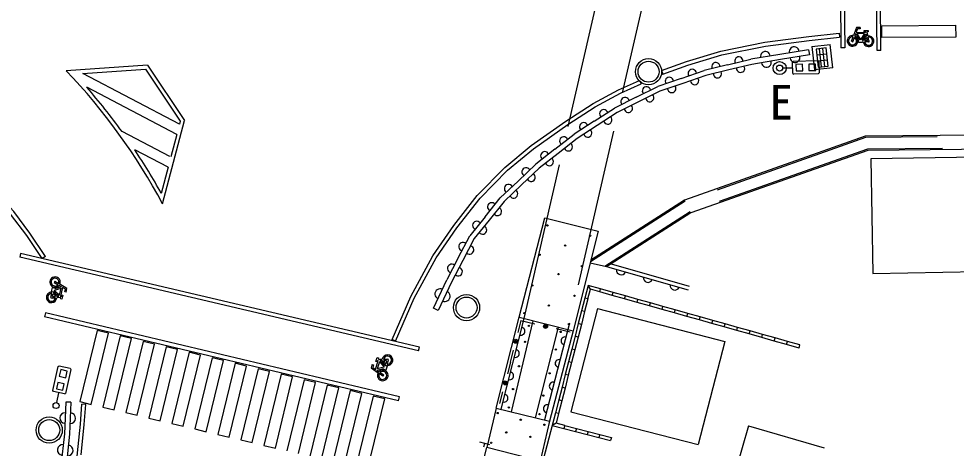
# Model space of a CAD drawing. Units: millimetres, scale not verified. Extents: x 40000 to 680000, y 20000 to 380000.
# Drawn here: x 421042 to 456778, y 270602 to 286955 of the extents above; entities that cross this region are included whole.
import ezdxf
from ezdxf.enums import TextEntityAlignment as Align

# ---------------------------------------------------------------- set-up
doc = ezdxf.new("R2010")
doc.units = ezdxf.units.MM
doc.header["$LTSCALE"] = 1000
doc.linetypes.add('DASHED', pattern=[7.5, 6, -1.5])
for name, color, linetype, lineweight in [('M-BGD', 7, 'Continuous', 25), ('M-BGD-EXST', 7, 'Continuous', 25), ('M-STR-STRC', 7, 'Continuous', 25)]:
    doc.layers.add(name, color=color, linetype=linetype, lineweight=lineweight)
doc.styles.add('ＭＳ ゴシック', font='')
doc.styles.get('ＭＳ ゴシック').set_extended_font_data('MS Gothic')

msp = doc.modelspace()

# ---------------------------------------------------------------- linework, layer by layer
at = {"layer": 'M-BGD', "linetype": 'DASHED'}
for p, q in [((440311, 275544), (450420, 319625)), ((452111, 319223), (441976, 275120))]:
    msp.add_line(p, q, dxfattribs=at)
at = {"layer": 'M-BGD'}
for p, q in [((451277, 285900), (451974, 285977)), ((451277, 285900), (451375, 285008)), ((452072, 285085), (451974, 285977)), ((450052, 285596), (448949, 285413)), ((451148, 285778), (450052, 285596)), ((451181, 285581), (450085, 285399)), ((451148, 285778), (451181, 285581)), ((451817, 285843), (451435, 285801)), ((451435, 285801), (451511, 285108)), ((451842, 285612), (451460, 285570)), ((451638, 285122), (451562, 285815)), ((451766, 285136), (451690, 285829)), ((451893, 285150), (451817, 285843)), ((448062, 285200), (447172, 284986)), ((448062, 285200), (448949, 285413)), ((448989, 285217), (448109, 285005)), ((450085, 285399), (448989, 285217)), ((451868, 285381), (451486, 285339)), ((446291, 284682), (447172, 284986)), ((448109, 285005), (447228, 284794)), ((452072, 285085), (451375, 285008)), ((451511, 285108), (451893, 285150)), ((446291, 284682), (445407, 284377)), ((446357, 284493), (445485, 284192)), ((447228, 284794), (446357, 284493)), ((444580, 283966), (445407, 284377)), ((445485, 284192), (444669, 283787)), ((444580, 283966), (443755, 283555)), ((444669, 283787), (443854, 283381)), ((442981, 283055), (443755, 283555)), ((442981, 283055), (442210, 282556)), ((443854, 283381), (443090, 282887)), ((443090, 282887), (442326, 282393)), ((441481, 281988), (442210, 282556)), ((442326, 282393), (441603, 281830)), ((453308, 282480), (446418, 280049)), ((471020, 282666), (453308, 282480)), ((441481, 281988), (440750, 281419)), ((441603, 281830), (440881, 281267)), ((472059, 281936), (453522, 281616)), ((453522, 281616), (453597, 277257)), ((440073, 280777), (440750, 281419)), ((440881, 281267), (440211, 280632)), ((440073, 280777), (439393, 280132)), ((440211, 280632), (439541, 279996)), ((438818, 279416), (439393, 280132)), ((439541, 279996), (438974, 279290)), ((446418, 280049), (442849, 277767)), ((438818, 279416), (438239, 278694)), ((438974, 279290), (438407, 278585)), ((440117, 275593), (441099, 279373)), ((441099, 279373), (443132, 278866)), ((443132, 278866), (442170, 275071)), ((437796, 277847), (438239, 278694)), ((438407, 278585), (437974, 277754)), ((437796, 277847), (437361, 277013)), ((437974, 277754), (437540, 276924)), ((443450, 277510), (442818, 277644)), ((443487, 277503), (446553, 276633)), ((443622, 277620), (446594, 276777)), ((453597, 277257), (472134, 277576)), ((436849, 275937), (437361, 277013)), ((437540, 276924), (437030, 275851)), ((442745, 276802), (442620, 276318)), ((442737, 276288), (442830, 276654)), ((443220, 276669), (442745, 276802)), ((442830, 276654), (442745, 276802)), ((443187, 276554), (442830, 276654)), ((443187, 276554), (443220, 276669)), ((443695, 276536), (443220, 276669)), ((442620, 276318), (442496, 275833)), ((442737, 276288), (442612, 275803)), ((442737, 276288), (442620, 276318)), ((443662, 276420), (443187, 276554)), ((443662, 276420), (443695, 276536)), ((444137, 276287), (443662, 276420)), ((444170, 276402), (443695, 276536)), ((444137, 276287), (444170, 276402)), ((444612, 276153), (444137, 276287)), ((444645, 276269), (444170, 276402)), ((444612, 276153), (444645, 276269)), ((445120, 276135), (444645, 276269)), ((437030, 275851), (436849, 275937)), ((443099, 275921), (442087, 271990)), ((443099, 275921), (447954, 274672)), ((445087, 276020), (444612, 276153)), ((445087, 276020), (445120, 276135)), ((445562, 275886), (445087, 276020)), ((445595, 276002), (445120, 276135)), ((445562, 275886), (445595, 276002)), ((446037, 275753), (445562, 275886)), ((446070, 275868), (445595, 276002)), ((439237, 272132), (440117, 275593)), ((439431, 272084), (440311, 275544)), ((440117, 275593), (442170, 275071)), ((442496, 275833), (442372, 275348)), ((442612, 275803), (442488, 275318)), ((442612, 275803), (442496, 275833)), ((446037, 275753), (446070, 275868)), ((446512, 275619), (446037, 275753)), ((446545, 275735), (446070, 275868)), ((446512, 275619), (446545, 275735)), ((446987, 275486), (446512, 275619)), ((447020, 275601), (446545, 275735)), ((446987, 275486), (447020, 275601)), ((447495, 275468), (447020, 275601)), ((439823, 271987), (440647, 275458)), ((440185, 275467), (440070, 275015)), ((440185, 275467), (440720, 275339)), ((440743, 271760), (441616, 275211)), ((442372, 275348), (442247, 274863)), ((442488, 275318), (442364, 274833)), ((442488, 275318), (442372, 275348)), ((447462, 275352), (446987, 275486)), ((447462, 275352), (447495, 275468)), ((447937, 275219), (447462, 275352)), ((447970, 275335), (447495, 275468)), ((447937, 275219), (447970, 275335)), ((448413, 275086), (447937, 275219)), ((448445, 275201), (447970, 275335)), ((448413, 275086), (448445, 275201)), ((448920, 275068), (448445, 275201)), ((441976, 275120), (441078, 271678)), ((442170, 275071), (441272, 271630)), ((442058, 275017), (441523, 275146)), ((442247, 274863), (442123, 274378)), ((442364, 274833), (442239, 274349)), ((442364, 274833), (442247, 274863)), ((448888, 274952), (448413, 275086)), ((448888, 274952), (448920, 275068)), ((449363, 274819), (448888, 274952)), ((449395, 274934), (448920, 275068)), ((449363, 274819), (449395, 274934)), ((449838, 274685), (449363, 274819)), ((449870, 274801), (449395, 274934)), ((447954, 274672), (446941, 270740)), ((449838, 274685), (449870, 274801)), ((450313, 274552), (449838, 274685)), ((450345, 274667), (449870, 274801)), ((450313, 274552), (450345, 274667)), ((450788, 274418), (450313, 274552)), ((450820, 274534), (450345, 274667)), ((450788, 274418), (450820, 274534)), ((439784, 273883), (439899, 274336)), ((442123, 274378), (441999, 273894)), ((442239, 274349), (442115, 273864)), ((442239, 274349), (442123, 274378)), ((439784, 273883), (439670, 273431)), ((441999, 273894), (441874, 273409)), ((442115, 273864), (441990, 273379)), ((442115, 273864), (441999, 273894)), ((441874, 273409), (441750, 272924)), ((441990, 273379), (441866, 272894)), ((441990, 273379), (441874, 273409)), ((439384, 272299), (439498, 272752)), ((441750, 272924), (441626, 272439)), ((441866, 272894), (441742, 272409)), ((441866, 272894), (441750, 272924)), ((422833, 272360), (422780, 271148)), ((423032, 272351), (422833, 272360)), ((423032, 272351), (422980, 271133)), ((441626, 272439), (441501, 271954)), ((441742, 272409), (441617, 271925)), ((441742, 272409), (441626, 272439)), ((439237, 272132), (438884, 270624)), ((439237, 272132), (441272, 271630)), ((441501, 271954), (441377, 271470)), ((441617, 271925), (441501, 271954)), ((442087, 271990), (446941, 270740)), ((441272, 271630), (440915, 270114)), ((441617, 271925), (441523, 271556)), ((441377, 271470), (441039, 270206)), ((441523, 271556), (441377, 271470)), ((441377, 271470), (441822, 271355)), ((441852, 271472), (441523, 271556)), ((441852, 271472), (441822, 271355)), ((441822, 271355), (442268, 271241)), ((441852, 271472), (442298, 271357)), ((442298, 271357), (442268, 271241)), ((442268, 271241), (442714, 271127)), ((442298, 271357), (442743, 271243)), ((442743, 271243), (442714, 271127)), ((442743, 271243), (443189, 271129)), ((448863, 271452), (445874, 261115)), ((448863, 271452), (451745, 270618)), ((422780, 271148), (422650, 269933)), ((422980, 271133), (422848, 269910)), ((442714, 271127), (443159, 271013)), ((443189, 271129), (443159, 271013)), ((443159, 271013), (443605, 270898)), ((443189, 271129), (443635, 271014)), ((443635, 271014), (443605, 270898)), ((434236, 252231), (438884, 270624)), ((439002, 270730), (438614, 270830)), ((438775, 270653), (438808, 270780)), ((440915, 270114), (438884, 270624))]:
    msp.add_line(p, q, dxfattribs=at)
at = {"layer": 'M-BGD', "linetype": 'DASHED'}
for points in [[(471422, 285645), (471372, 283007), (471044, 282617), (453317, 282430), (446440, 280004), (442831, 277696)], [(471862, 285637), (471809, 282843), (471250, 282179), (453395, 281990), (446634, 279606), (443381, 277525)]]:
    msp.add_lwpolyline(points, dxfattribs=at)
at = {"layer": 'M-BGD'}
msp.add_lwpolyline([(471912, 285636), (471859, 282824), (471274, 282129), (453403, 281941), (446656, 279560), (443450, 277510)], dxfattribs=at)
for centre, radius in [((445049, 284940), 500), ((445049, 284940), 400), ((441193, 279089), 25), ((442825, 278694), 25), ((441872, 278318), 25), ((440896, 277971), 25), ((442511, 277539), 25), ((441617, 277233), 25), ((440619, 276799), 25), ((438111, 275958), 500), ((438111, 275958), 400), ((442226, 276407), 25), ((441247, 276034), 25), ((440316, 275745), 25), ((440487, 275259), 25), ((441122, 275242), 75), ((441122, 275242), 49.5), ((441122, 275242), 24.5), ((442010, 275330), 25), ((441697, 275030), 25), ((439985, 274675), 75), ((439985, 274675), 49.5), ((439985, 274675), 24.5), ((440336, 274654), 25), ((441516, 274356), 25), ((440110, 273722), 25), ((441279, 273454), 25), ((439584, 273091), 75), ((439584, 273091), 49.5), ((439584, 273091), 24.5), ((439885, 272856), 25), ((441034, 272605), 25), ((439298, 271939), 25), ((439723, 272158), 25), ((422203, 271294), 500), ((422203, 271294), 400), ((440176, 271685), 25), ((440893, 271904), 25), ((441077, 271496), 25), ((439624, 271204), 25), ((440545, 271037), 25), ((439049, 270809), 25)]:
    msp.add_circle(centre, radius, dxfattribs=at)
for centre, radius, start, end in [((450598, 285701), 186, 5.0072, 193.8354), ((449502, 285520), 186, 5.0082, 193.8354), ((447612, 285136), 157, 357.6116, 209.4475), ((448492, 285348), 157, 357.6116, 209.4475), ((449540, 285294), 186, 185.0092, 13.8344), ((450636, 285476), 186, 185.0075, 13.8366), ((446714, 284871), 159, 4.1104, 213.95), ((447679, 284858), 157, 177.6116, 29.4475), ((448559, 285069), 157, 177.6116, 29.4475), ((445842, 284570), 159, 4.1104, 213.95), ((446806, 284604), 159, 184.111, 33.9494), ((444969, 284207), 158, 10.8232, 222.0533), ((445934, 284304), 159, 184.1093, 33.9486), ((444154, 283801), 158, 10.8239, 222.0542), ((445096, 283951), 158, 190.8232, 42.0534), ((443340, 283338), 158, 17.2552, 228.5534), ((444281, 283546), 158, 190.8239, 42.0542), ((443495, 283098), 158, 197.2533, 48.5553), ((442576, 282843), 158, 17.2552, 228.5534), ((442731, 282604), 158, 197.2543, 48.5543), ((441816, 282302), 158, 22.6221, 233.2107), ((441990, 282078), 158, 202.6221, 53.2107), ((441094, 281739), 158, 22.6221, 233.2107), ((441268, 281515), 158, 202.6221, 53.2107), ((440380, 281124), 159, 28.6369, 238.3246), ((440574, 280920), 159, 208.6373, 58.3228), ((439710, 280489), 159, 28.6381, 238.3231), ((439904, 280284), 159, 208.6381, 58.3231), ((439068, 279795), 157, 35.2901, 247.1701), ((439291, 279616), 157, 215.2891, 67.1694), ((438501, 279090), 157, 35.2899, 247.1687), ((438724, 278910), 157, 215.2901, 67.1701), ((437978, 278280), 161, 48.3918, 256.491), ((438225, 278151), 161, 228.3913, 76.4915), ((437545, 277449), 161, 48.3918, 256.491), ((437792, 277321), 161, 228.3913, 76.4915), ((444006, 277386), 180, 173.6159, 334.7018), ((445028, 277096), 180, 173.6166, 334.7013), ((437103, 276474), 198, 63.9381, 245.1256), ((446050, 276806), 180, 173.6166, 334.7013), ((437287, 276387), 198, 243.9395, 65.1242), ((440190, 275053), 146, 254.1544, 77.3047), ((441862, 274690), 148, 74.6966, 256.0682), ((439974, 274205), 146, 254.1549, 77.3058), ((441638, 273830), 148, 74.6985, 256.0663), ((439758, 273356), 146, 254.155, 77.3038), ((441413, 272969), 148, 74.6969, 256.0679), ((439543, 272507), 146, 254.1563, 77.3028), ((422809, 271754), 202, 88.1703, 266.8963), ((441189, 272109), 148, 74.6988, 256.066), ((423004, 271745), 202, 268.1703, 86.8963), ((422719, 270540), 204, 84.8926, 262.823), ((422910, 270519), 204, 264.8926, 82.823)]:
    msp.add_arc(centre, radius, start, end, dxfattribs=at)
at = {"layer": 'M-BGD-EXST'}
for p, q in [((450540, 285307), (450571, 285340)), ((450551, 284873), (450540, 285307)), ((450571, 285340), (451503, 285362)), ((451503, 285362), (451540, 285330)), ((451540, 285330), (451550, 284902)), ((450160, 285081), (450546, 285090)), ((450551, 284873), (450581, 284841)), ((451517, 284863), (450581, 284841)), ((451550, 284902), (451517, 284863)), ((422541, 273710), (422581, 273738)), ((422581, 273738), (422999, 273645)), ((422336, 272800), (422541, 273710)), ((423029, 273602), (422824, 272690)), ((422999, 273645), (423029, 273602)), ((422362, 272763), (422336, 272800)), ((422785, 272668), (422362, 272763)), ((422489, 272339), (422573, 272715)), ((422785, 272668), (422824, 272690))]:
    msp.add_line(p, q, dxfattribs=at)
for points in [[(450668, 285215), (450674, 284969), (450924, 284975), (450919, 285221)], [(451158, 285226), (451163, 284979), (451423, 284985), (451417, 285232)], [(422589, 273342), (422831, 273288), (422888, 273541), (422646, 273596)], [(422482, 272864), (422721, 272811), (422776, 273055), (422537, 273109)]]:
    msp.add_lwpolyline(points, close=True, dxfattribs=at)
for centre, radius in [((450046, 285078), 250), ((450046, 285078), 114), ((422464, 272227), 114)]:
    msp.add_circle(centre, radius, dxfattribs=at)
at = {"layer": 'M-STR-STRC'}
for p, q in [((452291, 294489), (452381, 285843)), ((452441, 294491), (452531, 285845)), ((453759, 285745), (453663, 294083)), ((453909, 285746), (453813, 294085)), ((452974, 286620), (452866, 286313)), ((453113, 286618), (452974, 286620)), ((453113, 286618), (453112, 286567)), ((453944, 286686), (456752, 286706)), ((453947, 286236), (453944, 286686)), ((456752, 286706), (456756, 286256)), ((452314, 286404), (452330, 286255)), ((452790, 286097), (452849, 286264)), ((452838, 286081), (452897, 286247)), ((452948, 286391), (452914, 286296)), ((452948, 286391), (453079, 286159)), ((453010, 286569), (452966, 286442)), ((452967, 286442), (453316, 286435)), ((453285, 286385), (453007, 286390)), ((453138, 286158), (453007, 286390)), ((453112, 286567), (453010, 286569)), ((453147, 286158), (453285, 286385)), ((453206, 286156), (453336, 286369)), ((453263, 286461), (453264, 286512)), ((453263, 286461), (453331, 286460)), ((453264, 286512), (453417, 286509)), ((453332, 286460), (453316, 286435)), ((453338, 286372), (453358, 286290)), ((453390, 286459), (453375, 286434)), ((453375, 286434), (453407, 286303)), ((453416, 286458), (453390, 286459)), ((453417, 286509), (453416, 286458)), ((453451, 286126), (453419, 286253)), ((456756, 286256), (453947, 286236)), ((452790, 286097), (452838, 286081)), ((453051, 286057), (453053, 286159)), ((453204, 286054), (453051, 286057)), ((453053, 286159), (453079, 286159)), ((453147, 286158), (453138, 286158)), ((453205, 286080), (453204, 286054)), ((453205, 286080), (453232, 286079)), ((453206, 286156), (453206, 286131)), ((453206, 286131), (453233, 286130)), ((453434, 286075), (453283, 286078)), ((453383, 286127), (453284, 286129)), ((453398, 286127), (453370, 286240)), ((453383, 286127), (453398, 286127)), ((453434, 286075), (453460, 286075)), ((453461, 286126), (453451, 286126)), ((453460, 286075), (453461, 286126)), ((452531, 285845), (452381, 285843)), ((453909, 285746), (453759, 285745)), ((425945, 285191), (422853, 284977)), ((425945, 285191), (427360, 283077)), ((427168, 282937), (423482, 284870)), ((445547, 284983), (445599, 284842)), ((444703, 284610), (444765, 284474)), ((427066, 282546), (423632, 284347)), ((426526, 279903), (427360, 283077)), ((427198, 283050), (427168, 282937)), ((426806, 281716), (424979, 282658)), ((427066, 282546), (426843, 281697)), ((426740, 281307), (425461, 281967)), ((426740, 281307), (426477, 280306)), ((421114, 278017), (421079, 277871)), ((436285, 274306), (421079, 277871)), ((436319, 274452), (421114, 278017)), ((422064, 277906), (421939, 277822)), ((422419, 276961), (422393, 276918)), ((422419, 276961), (422566, 276872)), ((422295, 276574), (422328, 276719)), ((422328, 276719), (422425, 276697)), ((422393, 276918), (422540, 276829)), ((422405, 276608), (422407, 276617)), ((422405, 276608), (422594, 276431)), ((422407, 276617), (422655, 276696)), ((422668, 276752), (422420, 276673)), ((422425, 276697), (422420, 276673)), ((422668, 276752), (422583, 276803)), ((422594, 276431), (422655, 276696)), ((422881, 276681), (422609, 276846)), ((422712, 276723), (422636, 276392)), ((422824, 276657), (422712, 276725)), ((422802, 276560), (422824, 276657)), ((422851, 276549), (422881, 276681)), ((422269, 276350), (422264, 276326)), ((422264, 276326), (422312, 276315)), ((422269, 276350), (422302, 276494)), ((422319, 276569), (422295, 276574)), ((422312, 276315), (422315, 276325)), ((422319, 276569), (422313, 276543)), ((422315, 276325), (422442, 276329)), ((422329, 276389), (422326, 276375)), ((422326, 276375), (422439, 276379)), ((422329, 276389), (422351, 276483)), ((422368, 276557), (422362, 276532)), ((422392, 276552), (422368, 276557)), ((422392, 276552), (422569, 276386)), ((422572, 276384), (422489, 276381)), ((422623, 276336), (422492, 276331)), ((422644, 276316), (422623, 276336)), ((422657, 276372), (422636, 276392)), ((422639, 276291), (422644, 276316)), ((422687, 276280), (422639, 276291)), ((422672, 276437), (422657, 276372)), ((422672, 276437), (422720, 276426)), ((422720, 276426), (422687, 276280)), ((422851, 276549), (422802, 276560)), ((422056, 275754), (422021, 275608)), ((435523, 272407), (422021, 275608)), ((435558, 272553), (422056, 275754)), ((424028, 275088), (423368, 272377)), ((423806, 272273), (424466, 274984)), ((424466, 274984), (424028, 275088)), ((424905, 274880), (424246, 272169)), ((425343, 274776), (424905, 274880)), ((424683, 272065), (425343, 274776)), ((425782, 274671), (425123, 271960)), ((425561, 271856), (426220, 274567)), ((426220, 274567), (425782, 274671)), ((426659, 274463), (426000, 271752)), ((427097, 274359), (426659, 274463)), ((435408, 274678), (435271, 274738)), ((436285, 274306), (436319, 274452)), ((426438, 271648), (427097, 274359)), ((427537, 274254), (426877, 271543)), ((427315, 271439), (427974, 274150)), ((427974, 274150), (427537, 274254)), ((428414, 274046), (427754, 271335)), ((428192, 271231), (428852, 273942)), ((428852, 273942), (428414, 274046)), ((429291, 273837), (428631, 271127)), ((429729, 273733), (429291, 273837)), ((434517, 273794), (434476, 273662)), ((434517, 273794), (434566, 273779)), ((434566, 273779), (434536, 273682)), ((434645, 273605), (434748, 273937)), ((434660, 273909), (434705, 274055)), ((434708, 273894), (434660, 273909)), ((434705, 274055), (434754, 274040)), ((434788, 273894), (434706, 273629)), ((434708, 273894), (434729, 273959)), ((434728, 273959), (434748, 273937)), ((434754, 274040), (434746, 274015)), ((434746, 274015), (434766, 273993)), ((434766, 273993), (434900, 273988)), ((434967, 273699), (434788, 273894)), ((434814, 273941), (434899, 273937)), ((434984, 273755), (434817, 273938)), ((435066, 273930), (434950, 273935)), ((435081, 273980), (434951, 273986)), ((434984, 273755), (435009, 273747)), ((435009, 273747), (435017, 273773)), ((435061, 273916), (435032, 273822)), ((435057, 273732), (435065, 273758)), ((435061, 273916), (435066, 273930)), ((435084, 273990), (435081, 273980)), ((435125, 273951), (435081, 273807)), ((435133, 273975), (435084, 273990)), ((435125, 273951), (435133, 273975)), ((429069, 271023), (429729, 273733)), ((430168, 273629), (429509, 270918)), ((429946, 270814), (430606, 273525)), ((430606, 273525), (430168, 273629)), ((431045, 273421), (430386, 270710)), ((431483, 273316), (431045, 273421)), ((434476, 273662), (434741, 273473)), ((434536, 273682), (434645, 273604)), ((434688, 273573), (434947, 273634)), ((434688, 273573), (434770, 273514)), ((434964, 273690), (434706, 273629)), ((434925, 273340), (434782, 273443)), ((434955, 273382), (434812, 273484)), ((434925, 273340), (434955, 273382)), ((434939, 273609), (434947, 273634)), ((435036, 273579), (434939, 273609)), ((434967, 273699), (434964, 273690)), ((435081, 273725), (435036, 273579)), ((435057, 273732), (435081, 273725)), ((430824, 270606), (431483, 273316)), ((431922, 273212), (431263, 270501)), ((431701, 270397), (432360, 273108)), ((432360, 273108), (431922, 273212)), ((432800, 273004), (432140, 270293)), ((432578, 270189), (433237, 272900)), ((433237, 272900), (432800, 273004)), ((433677, 272795), (433017, 270084)), ((433455, 269980), (434115, 272691)), ((434115, 272691), (433677, 272795)), ((423368, 272377), (423806, 272273)), ((434554, 272587), (433895, 269876)), ((434332, 269772), (434992, 272483)), ((434992, 272483), (434554, 272587)), ((435523, 272407), (435558, 272553)), ((423602, 272264), (423453, 272276)), ((424246, 272169), (424683, 272065)), ((425123, 271960), (425561, 271856)), ((426000, 271752), (426438, 271648)), ((426877, 271543), (427315, 271439)), ((427754, 271335), (428192, 271231)), ((428631, 271127), (429069, 271023)), ((429509, 270918), (429946, 270814)), ((430386, 270710), (430824, 270606))]:
    msp.add_line(p, q, dxfattribs=at)
for points in [[(445547, 284983), (446497, 285330), (447809, 285726), (449483, 286058), (451155, 286280), (452314, 286404)], [(445599, 284842), (446544, 285188), (447845, 285580), (449508, 285910), (451173, 286131), (452330, 286255)], [(423482, 284870), (425869, 285035), (427198, 283050)], [(435271, 274738), (435986, 276380), (436828, 277929), (437621, 279078), (438520, 280224), (439573, 281296), (440569, 282127), (441890, 283050), (442942, 283730), (443910, 284252), (444703, 284610)], [(435408, 274678), (436121, 276314), (436956, 277850), (437742, 278989), (438633, 280125), (439675, 281186), (440660, 282007), (441974, 282926), (443018, 283601), (443976, 284117), (444765, 284474)], [(421939, 277822), (421345, 278706), (420734, 279516), (419895, 280419), (419061, 281209), (418026, 281952), (417148, 282560), (416719, 282801)], [(422064, 277906), (421467, 278793), (420849, 279612), (420002, 280525), (419156, 281325), (418112, 282075), (417227, 282687), (416793, 282932)], [(422072, 262549), (422664, 265624), (423116, 268843), (423391, 271517), (423453, 272276)], [(423422, 270348), (423541, 271503), (423602, 272264)]]:
    msp.add_lwpolyline(points, dxfattribs=at)
for centre, radius, start, end in [((452823, 286113), 204, 77.7785, 192.0232), ((452823, 286113), 153, 80.1909, 173.9016), ((452823, 286113), 153, 301.5312, 61.0045), ((452823, 286113), 204, 301.2362, 63.4168), ((453435, 286101), 204, 112.1496, 171.6761), ((453435, 286101), 202, 292.2958, 97.4387), ((453435, 286101), 153, 321.1583, 95.7694), ((452823, 286113), 204, 192.0251, 301.2387), ((452823, 286113), 153, 173.9008, 301.5341), ((453435, 286101), 202, 186.0405, 292.2957), ((453435, 286101), 153, 188.4518, 321.1616), ((453435, 286101), 153, 114.9694, 169.2607), ((406083, 268968), 23184, 28.1426, 43.6712), ((406084, 268968), 23334, 35.9246, 41.2298), ((406084, 268969), 23333, 29.0727, 33.8546), ((422427, 276927), 199, 90.2575, 199.469), ((422427, 276927), 149, 72.1335, 199.764), ((422427, 276927), 199, 336.0099, 90.2571), ((422427, 276927), 149, 338.4224, 72.1325), ((422427, 276927), 199, 199.469, 321.6482), ((422427, 276927), 149, 199.7651, 319.2355), ((422294, 276345), 197, 84.2733, 190.5263), ((422294, 276345), 197, 190.5281, 355.6705), ((422294, 276345), 149, 86.6871, 219.3897), ((422294, 276345), 149, 219.3928, 353.9984), ((422294, 276345), 149, 13.1991, 67.4909), ((422294, 276345), 199, 10.3769, 69.9098), ((435101, 273958), 202, 6.1262, 171.272), ((435101, 273958), 152, 34.9926, 169.5985), ((435101, 273958), 203, 185.9791, 245.5111), ((435101, 273958), 152, 188.7949, 243.096), ((435101, 273958), 202, 259.872, 6.1262), ((435101, 273958), 152, 262.2854, 34.9919), ((434920, 273376), 203, 151.6076, 265.8583), ((434920, 273376), 152, 154.0236, 247.7303), ((434920, 273376), 203, 15.0691, 137.2486), ((434920, 273376), 152, 15.3646, 134.8342), ((434920, 273376), 152, 247.7305, 15.3659), ((434920, 273376), 203, 265.8558, 15.0718)]:
    msp.add_arc(centre, radius, start, end, dxfattribs=at)

# ---------------------------------------------------------------- texts
at = {"layer": 'M-BGD-EXST', "style": 'ＭＳ ゴシック'}
msp.add_text('E', height=1320, dxfattribs=at).set_placement((450105, 283778), align=Align.MIDDLE_CENTER)

doc.saveas('drawing.dxf')
